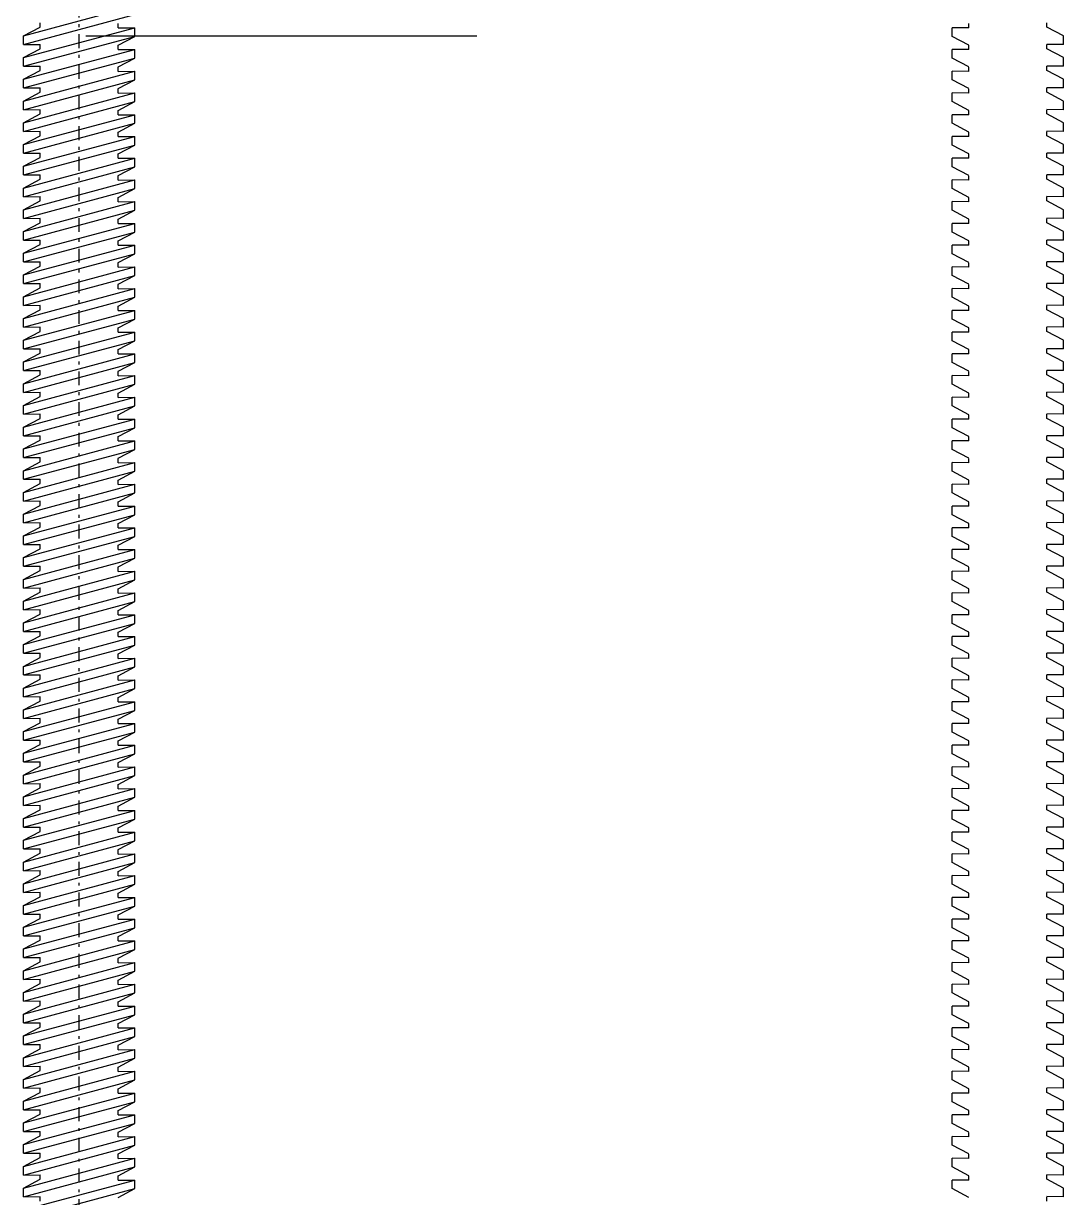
# Model space of a CAD drawing. Header units: metres. Extents: x -50 to 791, y -689 to 584.
# Drawn here: x 358.58 to 395.89, y 414.78 to 456.9 of the extents above; entities that cross this region are included whole.
import ezdxf

# ---------------------------------------------------------------- set-up
doc = ezdxf.new("R2010")
doc.units = ezdxf.units.M
doc.header["$MEASUREMENT"] = 0
doc.linetypes.add('DASHDOT', pattern=[1, 0.5, -0.25, 0, -0.25])

msp = doc.modelspace()

# ---------------------------------------------------------------- linework, layer by layer
at = {"color": 5, "linetype": 'DASHDOT'}
msp.add_line((360.580925, 226.120706), (360.580925, 574), dxfattribs=at)
at = {"color": 1}
for p, q in [((358.580925, 456.457882), (362.580925, 457.529679)), ((358.580925, 456.1473), (362.580925, 457.219096)), ((358.580925, 456.457882), (359.180925, 456.773943)), ((358.580925, 455.677882), (362.580925, 456.749679)), ((359.180925, 456.773943), (359.180925, 456.929235)), ((361.980925, 456.744201), (361.980925, 456.899493)), ((361.980925, 456.744201), (362.580925, 456.749679)), ((362.580925, 456.439096), (362.580925, 456.749679)), ((392.487838, 456.744201), (391.887838, 456.749679)), ((391.887838, 456.439096), (391.887838, 456.749679)), ((392.487838, 456.744201), (392.487838, 456.899493)), ((395.287838, 456.773943), (395.287838, 456.929235)), ((395.887838, 456.457882), (395.287838, 456.773943)), ((358.580925, 456.1473), (358.580925, 456.457882)), ((358.580925, 455.3673), (362.580925, 456.439096)), ((361.980925, 456.123035), (362.580925, 456.439096)), ((392.487838, 456.123035), (391.887838, 456.439096)), ((395.887838, 456.1473), (395.887838, 456.457882)), ((358.580925, 456.1473), (359.180925, 456.152778)), ((358.580925, 455.677882), (359.180925, 455.993943)), ((358.580925, 454.897882), (362.580925, 455.969679)), ((359.180925, 455.993943), (359.180925, 456.149235)), ((361.980925, 455.964201), (361.980925, 456.119493)), ((361.980925, 455.964201), (362.580925, 455.969679)), ((362.580925, 455.659096), (362.580925, 455.969679)), ((392.487838, 455.964201), (391.887838, 455.969679)), ((391.887838, 455.659096), (391.887838, 455.969679)), ((392.487838, 455.964201), (392.487838, 456.119493)), ((395.887838, 456.1473), (395.287838, 456.152778)), ((395.287838, 455.993943), (395.287838, 456.149235)), ((395.887838, 455.677882), (395.287838, 455.993943)), ((358.580925, 455.3673), (358.580925, 455.677882)), ((358.580925, 454.5873), (362.580925, 455.659096)), ((358.580925, 455.3673), (359.180925, 455.372778)), ((359.180925, 455.213943), (359.180925, 455.369235)), ((361.980925, 455.343035), (362.580925, 455.659096)), ((361.980925, 455.184201), (361.980925, 455.339493)), ((392.487838, 455.343035), (391.887838, 455.659096)), ((392.487838, 455.184201), (392.487838, 455.339493)), ((395.887838, 455.3673), (395.287838, 455.372778)), ((395.287838, 455.213943), (395.287838, 455.369235)), ((395.887838, 455.3673), (395.887838, 455.677882)), ((358.580925, 454.897882), (359.180925, 455.213943)), ((358.580925, 454.117882), (362.580925, 455.189679)), ((358.580925, 454.5873), (358.580925, 454.897882)), ((361.980925, 455.184201), (362.580925, 455.189679)), ((362.580925, 454.879096), (362.580925, 455.189679)), ((392.487838, 455.184201), (391.887838, 455.189679)), ((391.887838, 454.879096), (391.887838, 455.189679)), ((395.887838, 454.897882), (395.287838, 455.213943)), ((395.887838, 454.5873), (395.887838, 454.897882)), ((358.580925, 453.8073), (362.580925, 454.879096)), ((358.580925, 454.5873), (359.180925, 454.592778)), ((359.180925, 454.433943), (359.180925, 454.589235)), ((361.980925, 454.563035), (362.580925, 454.879096)), ((361.980925, 454.404201), (361.980925, 454.559493)), ((392.487838, 454.563035), (391.887838, 454.879096)), ((392.487838, 454.404201), (392.487838, 454.559493)), ((395.887838, 454.5873), (395.287838, 454.592778)), ((395.287838, 454.433943), (395.287838, 454.589235)), ((358.580925, 454.117882), (359.180925, 454.433943)), ((358.580925, 453.337882), (362.580925, 454.409679)), ((358.580925, 453.8073), (358.580925, 454.117882)), ((358.580925, 453.0273), (362.580925, 454.099096)), ((361.980925, 454.404201), (362.580925, 454.409679)), ((361.980925, 453.783035), (362.580925, 454.099096)), ((362.580925, 454.099096), (362.580925, 454.409679)), ((392.487838, 454.404201), (391.887838, 454.409679)), ((391.887838, 454.099096), (391.887838, 454.409679)), ((392.487838, 453.783035), (391.887838, 454.099096)), ((395.887838, 454.117882), (395.287838, 454.433943)), ((395.887838, 453.8073), (395.887838, 454.117882)), ((358.580925, 453.8073), (359.180925, 453.812778)), ((358.580925, 453.337882), (359.180925, 453.653943)), ((359.180925, 453.653943), (359.180925, 453.809235)), ((361.980925, 453.624201), (361.980925, 453.779493)), ((392.487838, 453.624201), (392.487838, 453.779493)), ((395.887838, 453.8073), (395.287838, 453.812778)), ((395.287838, 453.653943), (395.287838, 453.809235)), ((395.887838, 453.337882), (395.287838, 453.653943)), ((358.580925, 452.557882), (362.580925, 453.629679)), ((358.580925, 453.0273), (358.580925, 453.337882)), ((358.580925, 452.2473), (362.580925, 453.319096)), ((361.980925, 453.624201), (362.580925, 453.629679)), ((361.980925, 453.003035), (362.580925, 453.319096)), ((362.580925, 453.319096), (362.580925, 453.629679)), ((392.487838, 453.624201), (391.887838, 453.629679)), ((391.887838, 453.319096), (391.887838, 453.629679)), ((392.487838, 453.003035), (391.887838, 453.319096)), ((395.887838, 453.0273), (395.887838, 453.337882)), ((358.580925, 453.0273), (359.180925, 453.032778)), ((358.580925, 452.557882), (359.180925, 452.873943)), ((358.580925, 451.777882), (362.580925, 452.849679)), ((359.180925, 452.873943), (359.180925, 453.029235)), ((361.980925, 452.844201), (361.980925, 452.999493)), ((361.980925, 452.844201), (362.580925, 452.849679)), ((362.580925, 452.539096), (362.580925, 452.849679)), ((392.487838, 452.844201), (391.887838, 452.849679)), ((391.887838, 452.539096), (391.887838, 452.849679)), ((392.487838, 452.844201), (392.487838, 452.999493)), ((395.887838, 453.0273), (395.287838, 453.032778)), ((395.287838, 452.873943), (395.287838, 453.029235)), ((395.887838, 452.557882), (395.287838, 452.873943)), ((358.580925, 452.2473), (358.580925, 452.557882)), ((358.580925, 451.4673), (362.580925, 452.539096)), ((361.980925, 452.223035), (362.580925, 452.539096)), ((392.487838, 452.223035), (391.887838, 452.539096)), ((395.887838, 452.2473), (395.887838, 452.557882)), ((358.580925, 452.2473), (359.180925, 452.252778)), ((358.580925, 451.777882), (359.180925, 452.093943)), ((358.580925, 450.997882), (362.580925, 452.069679)), ((359.180925, 452.093943), (359.180925, 452.249235)), ((361.980925, 452.064201), (361.980925, 452.219493)), ((361.980925, 452.064201), (362.580925, 452.069679)), ((362.580925, 451.759096), (362.580925, 452.069679)), ((392.487838, 452.064201), (391.887838, 452.069679)), ((391.887838, 451.759096), (391.887838, 452.069679)), ((392.487838, 452.064201), (392.487838, 452.219493)), ((395.887838, 452.2473), (395.287838, 452.252778)), ((395.287838, 452.093943), (395.287838, 452.249235)), ((395.887838, 451.777882), (395.287838, 452.093943)), ((358.580925, 451.4673), (358.580925, 451.777882)), ((358.580925, 450.6873), (362.580925, 451.759096)), ((361.980925, 451.443035), (362.580925, 451.759096)), ((392.487838, 451.443035), (391.887838, 451.759096)), ((395.887838, 451.4673), (395.887838, 451.777882)), ((358.580925, 451.4673), (359.180925, 451.472778)), ((358.580925, 450.997882), (359.180925, 451.313943)), ((358.580925, 450.217882), (362.580925, 451.289679)), ((359.180925, 451.313943), (359.180925, 451.469235)), ((361.980925, 451.284201), (361.980925, 451.439493)), ((361.980925, 451.284201), (362.580925, 451.289679)), ((362.580925, 450.979096), (362.580925, 451.289679)), ((392.487838, 451.284201), (391.887838, 451.289679)), ((391.887838, 450.979096), (391.887838, 451.289679)), ((392.487838, 451.284201), (392.487838, 451.439493)), ((395.887838, 451.4673), (395.287838, 451.472778)), ((395.287838, 451.313943), (395.287838, 451.469235)), ((395.887838, 450.997882), (395.287838, 451.313943)), ((358.580925, 450.6873), (358.580925, 450.997882)), ((358.580925, 449.9073), (362.580925, 450.979096)), ((358.580925, 450.6873), (359.180925, 450.692778)), ((359.180925, 450.533943), (359.180925, 450.689235)), ((361.980925, 450.663035), (362.580925, 450.979096)), ((392.487838, 450.663035), (391.887838, 450.979096)), ((395.887838, 450.6873), (395.287838, 450.692778)), ((395.287838, 450.533943), (395.287838, 450.689235)), ((395.887838, 450.6873), (395.887838, 450.997882)), ((358.580925, 450.217882), (359.180925, 450.533943)), ((358.580925, 449.437882), (362.580925, 450.509679)), ((361.980925, 450.504201), (361.980925, 450.659493)), ((361.980925, 450.504201), (362.580925, 450.509679)), ((362.580925, 450.199096), (362.580925, 450.509679)), ((392.487838, 450.504201), (391.887838, 450.509679)), ((391.887838, 450.199096), (391.887838, 450.509679)), ((392.487838, 450.504201), (392.487838, 450.659493)), ((395.887838, 450.217882), (395.287838, 450.533943)), ((358.580925, 449.9073), (358.580925, 450.217882)), ((358.580925, 449.1273), (362.580925, 450.199096)), ((358.580925, 449.9073), (359.180925, 449.912778)), ((359.180925, 449.753943), (359.180925, 449.909235)), ((361.980925, 449.883035), (362.580925, 450.199096)), ((361.980925, 449.724201), (361.980925, 449.879493)), ((392.487838, 449.883035), (391.887838, 450.199096)), ((392.487838, 449.724201), (392.487838, 449.879493)), ((395.887838, 449.9073), (395.287838, 449.912778)), ((395.287838, 449.753943), (395.287838, 449.909235)), ((395.887838, 449.9073), (395.887838, 450.217882)), ((358.580925, 449.437882), (359.180925, 449.753943)), ((358.580925, 448.657882), (362.580925, 449.729679)), ((358.580925, 449.1273), (358.580925, 449.437882)), ((361.980925, 449.724201), (362.580925, 449.729679)), ((362.580925, 449.419096), (362.580925, 449.729679)), ((392.487838, 449.724201), (391.887838, 449.729679)), ((391.887838, 449.419096), (391.887838, 449.729679)), ((395.887838, 449.437882), (395.287838, 449.753943)), ((395.887838, 449.1273), (395.887838, 449.437882)), ((358.580925, 448.3473), (362.580925, 449.419096)), ((358.580925, 449.1273), (359.180925, 449.132778)), ((359.180925, 448.973943), (359.180925, 449.129235)), ((361.980925, 449.103035), (362.580925, 449.419096)), ((361.980925, 448.944201), (361.980925, 449.099493)), ((392.487838, 449.103035), (391.887838, 449.419096)), ((392.487838, 448.944201), (392.487838, 449.099493)), ((395.887838, 449.1273), (395.287838, 449.132778)), ((395.287838, 448.973943), (395.287838, 449.129235)), ((358.580925, 448.657882), (359.180925, 448.973943)), ((358.580925, 447.877882), (362.580925, 448.949679)), ((358.580925, 448.3473), (358.580925, 448.657882)), ((358.580925, 447.5673), (362.580925, 448.639096)), ((361.980925, 448.944201), (362.580925, 448.949679)), ((361.980925, 448.323035), (362.580925, 448.639096)), ((362.580925, 448.639096), (362.580925, 448.949679)), ((392.487838, 448.944201), (391.887838, 448.949679)), ((391.887838, 448.639096), (391.887838, 448.949679)), ((392.487838, 448.323035), (391.887838, 448.639096)), ((395.887838, 448.657882), (395.287838, 448.973943)), ((395.887838, 448.3473), (395.887838, 448.657882)), ((358.580925, 448.3473), (359.180925, 448.352778)), ((358.580925, 447.877882), (359.180925, 448.193943)), ((358.580925, 447.097882), (362.580925, 448.169679)), ((359.180925, 448.193943), (359.180925, 448.349235)), ((361.980925, 448.164201), (361.980925, 448.319493)), ((361.980925, 448.164201), (362.580925, 448.169679)), ((362.580925, 447.859096), (362.580925, 448.169679)), ((392.487838, 448.164201), (391.887838, 448.169679)), ((391.887838, 447.859096), (391.887838, 448.169679)), ((392.487838, 448.164201), (392.487838, 448.319493)), ((395.887838, 448.3473), (395.287838, 448.352778)), ((395.287838, 448.193943), (395.287838, 448.349235)), ((395.887838, 447.877882), (395.287838, 448.193943)), ((358.580925, 447.5673), (358.580925, 447.877882)), ((358.580925, 446.7873), (362.580925, 447.859096)), ((361.980925, 447.543035), (362.580925, 447.859096)), ((392.487838, 447.543035), (391.887838, 447.859096)), ((395.887838, 447.5673), (395.887838, 447.877882)), ((358.580925, 447.5673), (359.180925, 447.572778)), ((358.580925, 447.097882), (359.180925, 447.413943)), ((358.580925, 446.317882), (362.580925, 447.389679)), ((359.180925, 447.413943), (359.180925, 447.569235)), ((361.980925, 447.384201), (361.980925, 447.539493)), ((361.980925, 447.384201), (362.580925, 447.389679)), ((362.580925, 447.079096), (362.580925, 447.389679)), ((392.487838, 447.384201), (391.887838, 447.389679)), ((391.887838, 447.079096), (391.887838, 447.389679)), ((392.487838, 447.384201), (392.487838, 447.539493)), ((395.887838, 447.5673), (395.287838, 447.572778)), ((395.287838, 447.413943), (395.287838, 447.569235)), ((395.887838, 447.097882), (395.287838, 447.413943)), ((358.580925, 446.7873), (358.580925, 447.097882)), ((358.580925, 446.0073), (362.580925, 447.079096)), ((361.980925, 446.763035), (362.580925, 447.079096)), ((392.487838, 446.763035), (391.887838, 447.079096)), ((395.887838, 446.7873), (395.887838, 447.097882)), ((358.580925, 446.7873), (359.180925, 446.792778)), ((358.580925, 446.317882), (359.180925, 446.633943)), ((358.580925, 445.537882), (362.580925, 446.609679)), ((359.180925, 446.633943), (359.180925, 446.789235)), ((361.980925, 446.604201), (361.980925, 446.759493)), ((361.980925, 446.604201), (362.580925, 446.609679)), ((362.580925, 446.299096), (362.580925, 446.609679)), ((392.487838, 446.604201), (391.887838, 446.609679)), ((391.887838, 446.299096), (391.887838, 446.609679)), ((392.487838, 446.604201), (392.487838, 446.759493)), ((395.887838, 446.7873), (395.287838, 446.792778)), ((395.287838, 446.633943), (395.287838, 446.789235)), ((395.887838, 446.317882), (395.287838, 446.633943)), ((358.580925, 446.0073), (358.580925, 446.317882)), ((358.580925, 445.2273), (362.580925, 446.299096)), ((361.980925, 445.983035), (362.580925, 446.299096)), ((392.487838, 445.983035), (391.887838, 446.299096)), ((395.887838, 446.0073), (395.887838, 446.317882)), ((358.580925, 446.0073), (359.180925, 446.012778)), ((358.580925, 445.537882), (359.180925, 445.853943)), ((358.580925, 444.757882), (362.580925, 445.829679)), ((359.180925, 445.853943), (359.180925, 446.009235)), ((361.980925, 445.824201), (361.980925, 445.979493)), ((361.980925, 445.824201), (362.580925, 445.829679)), ((362.580925, 445.519096), (362.580925, 445.829679)), ((392.487838, 445.824201), (391.887838, 445.829679)), ((391.887838, 445.519096), (391.887838, 445.829679)), ((392.487838, 445.824201), (392.487838, 445.979493)), ((395.887838, 446.0073), (395.287838, 446.012778)), ((395.287838, 445.853943), (395.287838, 446.009235)), ((395.887838, 445.537882), (395.287838, 445.853943)), ((358.580925, 445.2273), (358.580925, 445.537882)), ((358.580925, 444.4473), (362.580925, 445.519096)), ((358.580925, 445.2273), (359.180925, 445.232778)), ((359.180925, 445.073943), (359.180925, 445.229235)), ((361.980925, 445.203035), (362.580925, 445.519096)), ((392.487838, 445.203035), (391.887838, 445.519096)), ((395.887838, 445.2273), (395.287838, 445.232778)), ((395.287838, 445.073943), (395.287838, 445.229235)), ((395.887838, 445.2273), (395.887838, 445.537882)), ((358.580925, 444.757882), (359.180925, 445.073943)), ((358.580925, 443.977882), (362.580925, 445.049679)), ((361.980925, 445.044201), (361.980925, 445.199493)), ((361.980925, 445.044201), (362.580925, 445.049679)), ((362.580925, 444.739096), (362.580925, 445.049679)), ((392.487838, 445.044201), (391.887838, 445.049679)), ((391.887838, 444.739096), (391.887838, 445.049679)), ((392.487838, 445.044201), (392.487838, 445.199493)), ((395.887838, 444.757882), (395.287838, 445.073943)), ((358.580925, 444.4473), (358.580925, 444.757882)), ((358.580925, 443.6673), (362.580925, 444.739096)), ((358.580925, 444.4473), (359.180925, 444.452778)), ((359.180925, 444.293943), (359.180925, 444.449235)), ((361.980925, 444.423035), (362.580925, 444.739096)), ((361.980925, 444.264201), (361.980925, 444.419493)), ((392.487838, 444.423035), (391.887838, 444.739096)), ((392.487838, 444.264201), (392.487838, 444.419493)), ((395.887838, 444.4473), (395.287838, 444.452778)), ((395.287838, 444.293943), (395.287838, 444.449235)), ((395.887838, 444.4473), (395.887838, 444.757882)), ((358.580925, 443.977882), (359.180925, 444.293943)), ((358.580925, 443.197882), (362.580925, 444.269679)), ((358.580925, 443.6673), (358.580925, 443.977882)), ((358.580925, 442.8873), (362.580925, 443.959096)), ((361.980925, 444.264201), (362.580925, 444.269679)), ((361.980925, 443.643035), (362.580925, 443.959096)), ((362.580925, 443.959096), (362.580925, 444.269679)), ((392.487838, 444.264201), (391.887838, 444.269679)), ((391.887838, 443.959096), (391.887838, 444.269679)), ((392.487838, 443.643035), (391.887838, 443.959096)), ((395.887838, 443.977882), (395.287838, 444.293943)), ((395.887838, 443.6673), (395.887838, 443.977882)), ((358.580925, 443.6673), (359.180925, 443.672778)), ((359.180925, 443.513943), (359.180925, 443.669235)), ((361.980925, 443.484201), (361.980925, 443.639493)), ((392.487838, 443.484201), (392.487838, 443.639493)), ((395.887838, 443.6673), (395.287838, 443.672778)), ((395.287838, 443.513943), (395.287838, 443.669235)), ((358.580925, 443.197882), (359.180925, 443.513943)), ((358.580925, 442.417882), (362.580925, 443.489679)), ((358.580925, 442.8873), (358.580925, 443.197882)), ((358.580925, 442.1073), (362.580925, 443.179096)), ((361.980925, 443.484201), (362.580925, 443.489679)), ((361.980925, 442.863035), (362.580925, 443.179096)), ((362.580925, 443.179096), (362.580925, 443.489679)), ((392.487838, 443.484201), (391.887838, 443.489679)), ((391.887838, 443.179096), (391.887838, 443.489679)), ((392.487838, 442.863035), (391.887838, 443.179096)), ((395.887838, 443.197882), (395.287838, 443.513943)), ((395.887838, 442.8873), (395.887838, 443.197882)), ((358.580925, 442.8873), (359.180925, 442.892778)), ((358.580925, 442.417882), (359.180925, 442.733943)), ((358.580925, 441.637882), (362.580925, 442.709679)), ((359.180925, 442.733943), (359.180925, 442.889235)), ((361.980925, 442.704201), (361.980925, 442.859493)), ((361.980925, 442.704201), (362.580925, 442.709679)), ((362.580925, 442.399096), (362.580925, 442.709679)), ((392.487838, 442.704201), (391.887838, 442.709679)), ((391.887838, 442.399096), (391.887838, 442.709679)), ((392.487838, 442.704201), (392.487838, 442.859493)), ((395.887838, 442.8873), (395.287838, 442.892778)), ((395.287838, 442.733943), (395.287838, 442.889235)), ((395.887838, 442.417882), (395.287838, 442.733943)), ((358.580925, 442.1073), (358.580925, 442.417882)), ((358.580925, 441.3273), (362.580925, 442.399096)), ((361.980925, 442.083035), (362.580925, 442.399096)), ((392.487838, 442.083035), (391.887838, 442.399096)), ((395.887838, 442.1073), (395.887838, 442.417882)), ((358.580925, 442.1073), (359.180925, 442.112778)), ((358.580925, 441.637882), (359.180925, 441.953943)), ((358.580925, 440.857882), (362.580925, 441.929679)), ((359.180925, 441.953943), (359.180925, 442.109235)), ((361.980925, 441.924201), (361.980925, 442.079493)), ((361.980925, 441.924201), (362.580925, 441.929679)), ((362.580925, 441.619096), (362.580925, 441.929679)), ((392.487838, 441.924201), (391.887838, 441.929679)), ((391.887838, 441.619096), (391.887838, 441.929679)), ((392.487838, 441.924201), (392.487838, 442.079493)), ((395.887838, 442.1073), (395.287838, 442.112778)), ((395.287838, 441.953943), (395.287838, 442.109235)), ((395.887838, 441.637882), (395.287838, 441.953943)), ((358.580925, 441.3273), (358.580925, 441.637882)), ((358.580925, 440.5473), (362.580925, 441.619096)), ((361.980925, 441.303035), (362.580925, 441.619096)), ((392.487838, 441.303035), (391.887838, 441.619096)), ((395.887838, 441.3273), (395.887838, 441.637882)), ((358.580925, 441.3273), (359.180925, 441.332778)), ((358.580925, 440.857882), (359.180925, 441.173943)), ((358.580925, 440.077882), (362.580925, 441.149679)), ((359.180925, 441.173943), (359.180925, 441.329235)), ((361.980925, 441.144201), (361.980925, 441.299493)), ((361.980925, 441.144201), (362.580925, 441.149679)), ((362.580925, 440.839096), (362.580925, 441.149679)), ((392.487838, 441.144201), (391.887838, 441.149679)), ((391.887838, 440.839096), (391.887838, 441.149679)), ((392.487838, 441.144201), (392.487838, 441.299493)), ((395.887838, 441.3273), (395.287838, 441.332778)), ((395.287838, 441.173943), (395.287838, 441.329235)), ((395.887838, 440.857882), (395.287838, 441.173943)), ((358.580925, 440.5473), (358.580925, 440.857882)), ((358.580925, 439.7673), (362.580925, 440.839096)), ((361.980925, 440.523035), (362.580925, 440.839096)), ((392.487838, 440.523035), (391.887838, 440.839096)), ((395.887838, 440.5473), (395.887838, 440.857882)), ((358.580925, 440.5473), (359.180925, 440.552778)), ((358.580925, 440.077882), (359.180925, 440.393943)), ((358.580925, 439.297882), (362.580925, 440.369679)), ((359.180925, 440.393943), (359.180925, 440.549235)), ((361.980925, 440.364201), (361.980925, 440.519493)), ((361.980925, 440.364201), (362.580925, 440.369679)), ((362.580925, 440.059096), (362.580925, 440.369679)), ((392.487838, 440.364201), (391.887838, 440.369679)), ((391.887838, 440.059096), (391.887838, 440.369679)), ((392.487838, 440.364201), (392.487838, 440.519493)), ((395.887838, 440.5473), (395.287838, 440.552778)), ((395.287838, 440.393943), (395.287838, 440.549235)), ((395.887838, 440.077882), (395.287838, 440.393943)), ((358.580925, 439.7673), (358.580925, 440.077882)), ((358.580925, 438.9873), (362.580925, 440.059096)), ((358.580925, 439.7673), (359.180925, 439.772778)), ((359.180925, 439.613943), (359.180925, 439.769235)), ((361.980925, 439.743035), (362.580925, 440.059096)), ((361.980925, 439.584201), (361.980925, 439.739493)), ((392.487838, 439.743035), (391.887838, 440.059096)), ((392.487838, 439.584201), (392.487838, 439.739493)), ((395.887838, 439.7673), (395.287838, 439.772778)), ((395.287838, 439.613943), (395.287838, 439.769235)), ((395.887838, 439.7673), (395.887838, 440.077882)), ((358.580925, 439.297882), (359.180925, 439.613943)), ((358.580925, 438.517882), (362.580925, 439.589679)), ((361.980925, 439.584201), (362.580925, 439.589679)), ((362.580925, 439.279096), (362.580925, 439.589679)), ((392.487838, 439.584201), (391.887838, 439.589679)), ((391.887838, 439.279096), (391.887838, 439.589679)), ((395.887838, 439.297882), (395.287838, 439.613943)), ((358.580925, 438.9873), (358.580925, 439.297882)), ((358.580925, 438.2073), (362.580925, 439.279096)), ((358.580925, 438.9873), (359.180925, 438.992778)), ((359.180925, 438.833943), (359.180925, 438.989235)), ((361.980925, 438.963035), (362.580925, 439.279096)), ((361.980925, 438.804201), (361.980925, 438.959493)), ((392.487838, 438.963035), (391.887838, 439.279096)), ((392.487838, 438.804201), (392.487838, 438.959493)), ((395.887838, 438.9873), (395.287838, 438.992778)), ((395.287838, 438.833943), (395.287838, 438.989235)), ((395.887838, 438.9873), (395.887838, 439.297882)), ((358.580925, 438.517882), (359.180925, 438.833943)), ((358.580925, 437.737882), (362.580925, 438.809679)), ((358.580925, 438.2073), (358.580925, 438.517882)), ((358.580925, 437.4273), (362.580925, 438.499096)), ((361.980925, 438.804201), (362.580925, 438.809679)), ((361.980925, 438.183035), (362.580925, 438.499096)), ((362.580925, 438.499096), (362.580925, 438.809679)), ((392.487838, 438.804201), (391.887838, 438.809679)), ((391.887838, 438.499096), (391.887838, 438.809679)), ((392.487838, 438.183035), (391.887838, 438.499096)), ((395.887838, 438.517882), (395.287838, 438.833943)), ((395.887838, 438.2073), (395.887838, 438.517882)), ((358.580925, 438.2073), (359.180925, 438.212778)), ((358.580925, 437.737882), (359.180925, 438.053943)), ((359.180925, 438.053943), (359.180925, 438.209235)), ((361.980925, 438.024201), (361.980925, 438.179493)), ((392.487838, 438.024201), (392.487838, 438.179493)), ((395.887838, 438.2073), (395.287838, 438.212778)), ((395.287838, 438.053943), (395.287838, 438.209235)), ((395.887838, 437.737882), (395.287838, 438.053943)), ((358.580925, 436.957882), (362.580925, 438.029679)), ((358.580925, 437.4273), (358.580925, 437.737882)), ((358.580925, 436.6473), (362.580925, 437.719096)), ((361.980925, 438.024201), (362.580925, 438.029679)), ((361.980925, 437.403035), (362.580925, 437.719096)), ((362.580925, 437.719096), (362.580925, 438.029679)), ((392.487838, 438.024201), (391.887838, 438.029679)), ((391.887838, 437.719096), (391.887838, 438.029679)), ((392.487838, 437.403035), (391.887838, 437.719096)), ((395.887838, 437.4273), (395.887838, 437.737882)), ((358.580925, 437.4273), (359.180925, 437.432778)), ((358.580925, 436.957882), (359.180925, 437.273943)), ((358.580925, 436.177882), (362.580925, 437.249679)), ((359.180925, 437.273943), (359.180925, 437.429235)), ((361.980925, 437.244201), (361.980925, 437.399493)), ((361.980925, 437.244201), (362.580925, 437.249679)), ((362.580925, 436.939096), (362.580925, 437.249679)), ((392.487838, 437.244201), (391.887838, 437.249679)), ((391.887838, 436.939096), (391.887838, 437.249679)), ((392.487838, 437.244201), (392.487838, 437.399493)), ((395.887838, 437.4273), (395.287838, 437.432778)), ((395.287838, 437.273943), (395.287838, 437.429235)), ((395.887838, 436.957882), (395.287838, 437.273943)), ((358.580925, 436.6473), (358.580925, 436.957882)), ((358.580925, 435.8673), (362.580925, 436.939096)), ((361.980925, 436.623035), (362.580925, 436.939096)), ((392.487838, 436.623035), (391.887838, 436.939096)), ((395.887838, 436.6473), (395.887838, 436.957882)), ((358.580925, 436.6473), (359.180925, 436.652778)), ((358.580925, 436.177882), (359.180925, 436.493943)), ((358.580925, 435.397882), (362.580925, 436.469679)), ((359.180925, 436.493943), (359.180925, 436.649235)), ((361.980925, 436.464201), (361.980925, 436.619493)), ((361.980925, 436.464201), (362.580925, 436.469679)), ((362.580925, 436.159096), (362.580925, 436.469679)), ((392.487838, 436.464201), (391.887838, 436.469679)), ((391.887838, 436.159096), (391.887838, 436.469679)), ((392.487838, 436.464201), (392.487838, 436.619493)), ((395.887838, 436.6473), (395.287838, 436.652778)), ((395.287838, 436.493943), (395.287838, 436.649235)), ((395.887838, 436.177882), (395.287838, 436.493943)), ((358.580925, 435.8673), (358.580925, 436.177882)), ((358.580925, 435.0873), (362.580925, 436.159096)), ((361.980925, 435.843035), (362.580925, 436.159096)), ((392.487838, 435.843035), (391.887838, 436.159096)), ((395.887838, 435.8673), (395.887838, 436.177882)), ((358.580925, 435.8673), (359.180925, 435.872778)), ((358.580925, 435.397882), (359.180925, 435.713943)), ((358.580925, 434.617882), (362.580925, 435.689679)), ((359.180925, 435.713943), (359.180925, 435.869235)), ((361.980925, 435.684201), (361.980925, 435.839493)), ((361.980925, 435.684201), (362.580925, 435.689679)), ((362.580925, 435.379096), (362.580925, 435.689679)), ((392.487838, 435.684201), (391.887838, 435.689679)), ((391.887838, 435.379096), (391.887838, 435.689679)), ((392.487838, 435.684201), (392.487838, 435.839493)), ((395.887838, 435.8673), (395.287838, 435.872778)), ((395.287838, 435.713943), (395.287838, 435.869235)), ((395.887838, 435.397882), (395.287838, 435.713943)), ((358.580925, 435.0873), (358.580925, 435.397882)), ((358.580925, 434.3073), (362.580925, 435.379096)), ((361.980925, 435.063035), (362.580925, 435.379096)), ((392.487838, 435.063035), (391.887838, 435.379096)), ((395.887838, 435.0873), (395.887838, 435.397882)), ((358.580925, 435.0873), (359.180925, 435.092778)), ((358.580925, 434.617882), (359.180925, 434.933943)), ((358.580925, 433.837882), (362.580925, 434.909679)), ((359.180925, 434.933943), (359.180925, 435.089235)), ((361.980925, 434.904201), (361.980925, 435.059493)), ((361.980925, 434.904201), (362.580925, 434.909679)), ((362.580925, 434.599096), (362.580925, 434.909679)), ((392.487838, 434.904201), (391.887838, 434.909679)), ((391.887838, 434.599096), (391.887838, 434.909679)), ((392.487838, 434.904201), (392.487838, 435.059493)), ((395.887838, 435.0873), (395.287838, 435.092778)), ((395.287838, 434.933943), (395.287838, 435.089235)), ((395.887838, 434.617882), (395.287838, 434.933943)), ((358.580925, 434.3073), (358.580925, 434.617882)), ((358.580925, 433.5273), (362.580925, 434.599096)), ((358.580925, 434.3073), (359.180925, 434.312778)), ((359.180925, 434.153943), (359.180925, 434.309235)), ((361.980925, 434.283035), (362.580925, 434.599096)), ((361.980925, 434.124201), (361.980925, 434.279493)), ((392.487838, 434.283035), (391.887838, 434.599096)), ((392.487838, 434.124201), (392.487838, 434.279493)), ((395.887838, 434.3073), (395.287838, 434.312778)), ((395.287838, 434.153943), (395.287838, 434.309235)), ((395.887838, 434.3073), (395.887838, 434.617882)), ((358.580925, 433.837882), (359.180925, 434.153943)), ((358.580925, 433.057882), (362.580925, 434.129679)), ((358.580925, 433.5273), (358.580925, 433.837882)), ((361.980925, 434.124201), (362.580925, 434.129679)), ((362.580925, 433.819096), (362.580925, 434.129679)), ((392.487838, 434.124201), (391.887838, 434.129679)), ((391.887838, 433.819096), (391.887838, 434.129679)), ((395.887838, 433.837882), (395.287838, 434.153943)), ((395.887838, 433.5273), (395.887838, 433.837882)), ((358.580925, 432.7473), (362.580925, 433.819096)), ((358.580925, 433.5273), (359.180925, 433.532778)), ((359.180925, 433.373943), (359.180925, 433.529235)), ((361.980925, 433.503035), (362.580925, 433.819096)), ((361.980925, 433.344201), (361.980925, 433.499493)), ((392.487838, 433.503035), (391.887838, 433.819096)), ((392.487838, 433.344201), (392.487838, 433.499493)), ((395.887838, 433.5273), (395.287838, 433.532778)), ((395.287838, 433.373943), (395.287838, 433.529235)), ((358.580925, 433.057882), (359.180925, 433.373943)), ((358.580925, 432.277882), (362.580925, 433.349679)), ((358.580925, 432.7473), (358.580925, 433.057882)), ((358.580925, 431.9673), (362.580925, 433.039096)), ((361.980925, 433.344201), (362.580925, 433.349679)), ((361.980925, 432.723035), (362.580925, 433.039096)), ((362.580925, 433.039096), (362.580925, 433.349679)), ((392.487838, 433.344201), (391.887838, 433.349679)), ((391.887838, 433.039096), (391.887838, 433.349679)), ((392.487838, 432.723035), (391.887838, 433.039096)), ((395.887838, 433.057882), (395.287838, 433.373943)), ((395.887838, 432.7473), (395.887838, 433.057882)), ((358.580925, 432.7473), (359.180925, 432.752778)), ((358.580925, 432.277882), (359.180925, 432.593943)), ((359.180925, 432.593943), (359.180925, 432.749235)), ((361.980925, 432.564201), (361.980925, 432.719493)), ((392.487838, 432.564201), (392.487838, 432.719493)), ((395.887838, 432.7473), (395.287838, 432.752778)), ((395.287838, 432.593943), (395.287838, 432.749235)), ((395.887838, 432.277882), (395.287838, 432.593943)), ((358.580925, 431.497882), (362.580925, 432.569679)), ((358.580925, 431.9673), (358.580925, 432.277882)), ((358.580925, 431.1873), (362.580925, 432.259096)), ((361.980925, 432.564201), (362.580925, 432.569679)), ((361.980925, 431.943035), (362.580925, 432.259096)), ((362.580925, 432.259096), (362.580925, 432.569679)), ((392.487838, 432.564201), (391.887838, 432.569679)), ((391.887838, 432.259096), (391.887838, 432.569679)), ((392.487838, 431.943035), (391.887838, 432.259096)), ((395.887838, 431.9673), (395.887838, 432.277882)), ((358.580925, 431.9673), (359.180925, 431.972778)), ((358.580925, 431.497882), (359.180925, 431.813943)), ((358.580925, 430.717882), (362.580925, 431.789679)), ((359.180925, 431.813943), (359.180925, 431.969235)), ((361.980925, 431.784201), (361.980925, 431.939493)), ((361.980925, 431.784201), (362.580925, 431.789679)), ((362.580925, 431.479096), (362.580925, 431.789679)), ((392.487838, 431.784201), (391.887838, 431.789679)), ((391.887838, 431.479096), (391.887838, 431.789679)), ((392.487838, 431.784201), (392.487838, 431.939493)), ((395.887838, 431.9673), (395.287838, 431.972778)), ((395.287838, 431.813943), (395.287838, 431.969235)), ((395.887838, 431.497882), (395.287838, 431.813943)), ((358.580925, 431.1873), (358.580925, 431.497882)), ((358.580925, 430.4073), (362.580925, 431.479096)), ((361.980925, 431.163035), (362.580925, 431.479096)), ((392.487838, 431.163035), (391.887838, 431.479096)), ((395.887838, 431.1873), (395.887838, 431.497882)), ((358.580925, 431.1873), (359.180925, 431.192778)), ((358.580925, 430.717882), (359.180925, 431.033943)), ((358.580925, 429.937882), (362.580925, 431.009679)), ((359.180925, 431.033943), (359.180925, 431.189235)), ((361.980925, 431.004201), (361.980925, 431.159493)), ((361.980925, 431.004201), (362.580925, 431.009679)), ((362.580925, 430.699096), (362.580925, 431.009679)), ((392.487838, 431.004201), (391.887838, 431.009679)), ((391.887838, 430.699096), (391.887838, 431.009679)), ((392.487838, 431.004201), (392.487838, 431.159493)), ((395.887838, 431.1873), (395.287838, 431.192778)), ((395.287838, 431.033943), (395.287838, 431.189235)), ((395.887838, 430.717882), (395.287838, 431.033943)), ((358.580925, 430.4073), (358.580925, 430.717882)), ((358.580925, 429.6273), (362.580925, 430.699096)), ((361.980925, 430.383035), (362.580925, 430.699096)), ((392.487838, 430.383035), (391.887838, 430.699096)), ((395.887838, 430.4073), (395.887838, 430.717882)), ((358.580925, 430.4073), (359.180925, 430.412778)), ((358.580925, 429.937882), (359.180925, 430.253943)), ((358.580925, 429.157882), (362.580925, 430.229679)), ((359.180925, 430.253943), (359.180925, 430.409235)), ((361.980925, 430.224201), (361.980925, 430.379493)), ((361.980925, 430.224201), (362.580925, 430.229679)), ((362.580925, 429.919096), (362.580925, 430.229679)), ((392.487838, 430.224201), (391.887838, 430.229679)), ((391.887838, 429.919096), (391.887838, 430.229679)), ((392.487838, 430.224201), (392.487838, 430.379493)), ((395.887838, 430.4073), (395.287838, 430.412778)), ((395.287838, 430.253943), (395.287838, 430.409235)), ((395.887838, 429.937882), (395.287838, 430.253943)), ((358.580925, 429.6273), (358.580925, 429.937882)), ((358.580925, 428.8473), (362.580925, 429.919096)), ((358.580925, 429.6273), (359.180925, 429.632778)), ((359.180925, 429.473943), (359.180925, 429.629235)), ((361.980925, 429.603035), (362.580925, 429.919096)), ((392.487838, 429.603035), (391.887838, 429.919096)), ((395.887838, 429.6273), (395.287838, 429.632778)), ((395.287838, 429.473943), (395.287838, 429.629235)), ((395.887838, 429.6273), (395.887838, 429.937882)), ((358.580925, 429.157882), (359.180925, 429.473943)), ((358.580925, 428.377882), (362.580925, 429.449679)), ((361.980925, 429.444201), (361.980925, 429.599493)), ((361.980925, 429.444201), (362.580925, 429.449679)), ((362.580925, 429.139096), (362.580925, 429.449679)), ((392.487838, 429.444201), (391.887838, 429.449679)), ((391.887838, 429.139096), (391.887838, 429.449679)), ((392.487838, 429.444201), (392.487838, 429.599493)), ((395.887838, 429.157882), (395.287838, 429.473943)), ((358.580925, 428.8473), (358.580925, 429.157882)), ((358.580925, 428.0673), (362.580925, 429.139096)), ((358.580925, 428.8473), (359.180925, 428.852778)), ((359.180925, 428.693943), (359.180925, 428.849235)), ((361.980925, 428.823035), (362.580925, 429.139096)), ((361.980925, 428.664201), (361.980925, 428.819493)), ((392.487838, 428.823035), (391.887838, 429.139096)), ((392.487838, 428.664201), (392.487838, 428.819493)), ((395.887838, 428.8473), (395.287838, 428.852778)), ((395.287838, 428.693943), (395.287838, 428.849235)), ((395.887838, 428.8473), (395.887838, 429.157882)), ((358.580925, 428.377882), (359.180925, 428.693943)), ((358.580925, 427.597882), (362.580925, 428.669679)), ((358.580925, 428.0673), (358.580925, 428.377882)), ((361.980925, 428.664201), (362.580925, 428.669679)), ((362.580925, 428.359096), (362.580925, 428.669679)), ((392.487838, 428.664201), (391.887838, 428.669679)), ((391.887838, 428.359096), (391.887838, 428.669679)), ((395.887838, 428.377882), (395.287838, 428.693943)), ((395.887838, 428.0673), (395.887838, 428.377882)), ((358.580925, 427.2873), (362.580925, 428.359096)), ((358.580925, 428.0673), (359.180925, 428.072778)), ((359.180925, 427.913943), (359.180925, 428.069235)), ((361.980925, 428.043035), (362.580925, 428.359096)), ((361.980925, 427.884201), (361.980925, 428.039493)), ((392.487838, 428.043035), (391.887838, 428.359096)), ((392.487838, 427.884201), (392.487838, 428.039493)), ((395.887838, 428.0673), (395.287838, 428.072778)), ((395.287838, 427.913943), (395.287838, 428.069235)), ((358.580925, 427.597882), (359.180925, 427.913943)), ((358.580925, 426.817882), (362.580925, 427.889679)), ((358.580925, 427.2873), (358.580925, 427.597882)), ((358.580925, 426.5073), (362.580925, 427.579096)), ((361.980925, 427.884201), (362.580925, 427.889679)), ((361.980925, 427.263035), (362.580925, 427.579096)), ((362.580925, 427.579096), (362.580925, 427.889679)), ((391.887838, 427.579096), (391.887838, 427.889679)), ((392.487838, 427.884201), (391.887838, 427.889679)), ((392.487838, 427.263035), (391.887838, 427.579096)), ((395.887838, 427.597882), (395.287838, 427.913943)), ((395.887838, 427.2873), (395.887838, 427.597882)), ((358.580925, 427.2873), (359.180925, 427.292778)), ((358.580925, 426.817882), (359.180925, 427.133943)), ((358.580925, 426.037882), (362.580925, 427.109679)), ((359.180925, 427.133943), (359.180925, 427.289235)), ((361.980925, 427.104201), (361.980925, 427.259493)), ((361.980925, 427.104201), (362.580925, 427.109679)), ((362.580925, 426.799096), (362.580925, 427.109679)), ((392.487838, 427.104201), (391.887838, 427.109679)), ((391.887838, 426.799096), (391.887838, 427.109679)), ((392.487838, 427.104201), (392.487838, 427.259493)), ((395.887838, 427.2873), (395.287838, 427.292778)), ((395.287838, 427.133943), (395.287838, 427.289235)), ((395.887838, 426.817882), (395.287838, 427.133943)), ((358.580925, 426.5073), (358.580925, 426.817882)), ((358.580925, 425.7273), (362.580925, 426.799096)), ((361.980925, 426.483035), (362.580925, 426.799096)), ((392.487838, 426.483035), (391.887838, 426.799096)), ((395.887838, 426.5073), (395.887838, 426.817882)), ((358.580925, 426.5073), (359.180925, 426.512778)), ((358.580925, 426.037882), (359.180925, 426.353943)), ((358.580925, 425.257882), (362.580925, 426.329679)), ((359.180925, 426.353943), (359.180925, 426.509235)), ((361.980925, 426.324201), (361.980925, 426.479493)), ((361.980925, 426.324201), (362.580925, 426.329679)), ((362.580925, 426.019096), (362.580925, 426.329679)), ((392.487838, 426.324201), (391.887838, 426.329679)), ((391.887838, 426.019096), (391.887838, 426.329679)), ((392.487838, 426.324201), (392.487838, 426.479493)), ((395.887838, 426.5073), (395.287838, 426.512778)), ((395.287838, 426.353943), (395.287838, 426.509235)), ((395.887838, 426.037882), (395.287838, 426.353943)), ((358.580925, 425.7273), (358.580925, 426.037882)), ((358.580925, 424.9473), (362.580925, 426.019096)), ((361.980925, 425.703035), (362.580925, 426.019096)), ((392.487838, 425.703035), (391.887838, 426.019096)), ((395.887838, 425.7273), (395.887838, 426.037882)), ((358.580925, 425.7273), (359.180925, 425.732778)), ((358.580925, 425.257882), (359.180925, 425.573943)), ((358.580925, 424.477882), (362.580925, 425.549679)), ((359.180925, 425.573943), (359.180925, 425.729235)), ((361.980925, 425.544201), (361.980925, 425.699493)), ((361.980925, 425.544201), (362.580925, 425.549679)), ((362.580925, 425.239096), (362.580925, 425.549679)), ((392.487838, 425.544201), (391.887838, 425.549679)), ((391.887838, 425.239096), (391.887838, 425.549679)), ((392.487838, 425.544201), (392.487838, 425.699493)), ((395.887838, 425.7273), (395.287838, 425.732778)), ((395.287838, 425.573943), (395.287838, 425.729235)), ((395.887838, 425.257882), (395.287838, 425.573943)), ((358.580925, 424.9473), (358.580925, 425.257882)), ((358.580925, 424.1673), (362.580925, 425.239096)), ((361.980925, 424.923035), (362.580925, 425.239096)), ((392.487838, 424.923035), (391.887838, 425.239096)), ((395.887838, 424.9473), (395.887838, 425.257882)), ((358.580925, 424.9473), (359.180925, 424.952778)), ((358.580925, 424.477882), (359.180925, 424.793943)), ((358.580925, 423.697882), (362.580925, 424.769679)), ((359.180925, 424.793943), (359.180925, 424.949235)), ((361.980925, 424.764201), (361.980925, 424.919493)), ((361.980925, 424.764201), (362.580925, 424.769679)), ((362.580925, 424.459096), (362.580925, 424.769679)), ((392.487838, 424.764201), (391.887838, 424.769679)), ((391.887838, 424.459096), (391.887838, 424.769679)), ((392.487838, 424.764201), (392.487838, 424.919493)), ((395.887838, 424.9473), (395.287838, 424.952778)), ((395.287838, 424.793943), (395.287838, 424.949235)), ((395.887838, 424.477882), (395.287838, 424.793943)), ((358.580925, 424.1673), (358.580925, 424.477882)), ((358.580925, 423.3873), (362.580925, 424.459096)), ((358.580925, 424.1673), (359.180925, 424.172778)), ((359.180925, 424.013943), (359.180925, 424.169235)), ((361.980925, 424.143035), (362.580925, 424.459096)), ((392.487838, 424.143035), (391.887838, 424.459096)), ((395.887838, 424.1673), (395.287838, 424.172778)), ((395.287838, 424.013943), (395.287838, 424.169235)), ((395.887838, 424.1673), (395.887838, 424.477882)), ((358.580925, 423.697882), (359.180925, 424.013943)), ((358.580925, 422.917882), (362.580925, 423.989679)), ((361.980925, 423.984201), (361.980925, 424.139493)), ((361.980925, 423.984201), (362.580925, 423.989679)), ((362.580925, 423.679096), (362.580925, 423.989679)), ((392.487838, 423.984201), (391.887838, 423.989679)), ((391.887838, 423.679096), (391.887838, 423.989679)), ((392.487838, 423.984201), (392.487838, 424.139493)), ((395.887838, 423.697882), (395.287838, 424.013943)), ((358.580925, 423.3873), (358.580925, 423.697882)), ((358.580925, 422.6073), (362.580925, 423.679096)), ((358.580925, 423.3873), (359.180925, 423.392778)), ((359.180925, 423.233943), (359.180925, 423.389235)), ((361.980925, 423.363035), (362.580925, 423.679096)), ((361.980925, 423.204201), (361.980925, 423.359493)), ((392.487838, 423.363035), (391.887838, 423.679096)), ((392.487838, 423.204201), (392.487838, 423.359493)), ((395.887838, 423.3873), (395.287838, 423.392778)), ((395.287838, 423.233943), (395.287838, 423.389235)), ((395.887838, 423.3873), (395.887838, 423.697882)), ((358.580925, 422.917882), (359.180925, 423.233943)), ((358.580925, 422.137882), (362.580925, 423.209679)), ((358.580925, 422.6073), (358.580925, 422.917882)), ((358.580925, 421.8273), (362.580925, 422.899096)), ((361.980925, 423.204201), (362.580925, 423.209679)), ((361.980925, 422.583035), (362.580925, 422.899096)), ((362.580925, 422.899096), (362.580925, 423.209679)), ((392.487838, 423.204201), (391.887838, 423.209679)), ((391.887838, 422.899096), (391.887838, 423.209679)), ((392.487838, 422.583035), (391.887838, 422.899096)), ((395.887838, 422.917882), (395.287838, 423.233943)), ((395.887838, 422.6073), (395.887838, 422.917882)), ((358.580925, 422.6073), (359.180925, 422.612778)), ((359.180925, 422.453943), (359.180925, 422.609235)), ((361.980925, 422.424201), (361.980925, 422.579493)), ((392.487838, 422.424201), (392.487838, 422.579493)), ((395.887838, 422.6073), (395.287838, 422.612778)), ((395.287838, 422.453943), (395.287838, 422.609235)), ((358.580925, 422.137882), (359.180925, 422.453943)), ((358.580925, 421.357882), (362.580925, 422.429679)), ((358.580925, 421.8273), (358.580925, 422.137882)), ((358.580925, 421.0473), (362.580925, 422.119096)), ((361.980925, 422.424201), (362.580925, 422.429679)), ((361.980925, 421.803035), (362.580925, 422.119096)), ((362.580925, 422.119096), (362.580925, 422.429679)), ((392.487838, 422.424201), (391.887838, 422.429679)), ((391.887838, 422.119096), (391.887838, 422.429679)), ((392.487838, 421.803035), (391.887838, 422.119096)), ((395.887838, 422.137882), (395.287838, 422.453943)), ((395.887838, 421.8273), (395.887838, 422.137882)), ((358.580925, 421.8273), (359.180925, 421.832778)), ((358.580925, 421.357882), (359.180925, 421.673943)), ((358.580925, 420.577882), (362.580925, 421.649679)), ((359.180925, 421.673943), (359.180925, 421.829235)), ((361.980925, 421.644201), (361.980925, 421.799493)), ((361.980925, 421.644201), (362.580925, 421.649679)), ((362.580925, 421.339096), (362.580925, 421.649679)), ((392.487838, 421.644201), (391.887838, 421.649679)), ((391.887838, 421.339096), (391.887838, 421.649679)), ((392.487838, 421.644201), (392.487838, 421.799493)), ((395.887838, 421.8273), (395.287838, 421.832778)), ((395.287838, 421.673943), (395.287838, 421.829235)), ((395.887838, 421.357882), (395.287838, 421.673943)), ((358.580925, 421.0473), (358.580925, 421.357882)), ((358.580925, 420.2673), (362.580925, 421.339096)), ((361.980925, 421.023035), (362.580925, 421.339096)), ((392.487838, 421.023035), (391.887838, 421.339096)), ((395.887838, 421.0473), (395.887838, 421.357882)), ((358.580925, 421.0473), (359.180925, 421.052778)), ((358.580925, 420.577882), (359.180925, 420.893943)), ((358.580925, 419.797882), (362.580925, 420.869679)), ((359.180925, 420.893943), (359.180925, 421.049235)), ((361.980925, 420.864201), (361.980925, 421.019493)), ((361.980925, 420.864201), (362.580925, 420.869679)), ((362.580925, 420.559096), (362.580925, 420.869679)), ((392.487838, 420.864201), (391.887838, 420.869679)), ((391.887838, 420.559096), (391.887838, 420.869679)), ((392.487838, 420.864201), (392.487838, 421.019493)), ((395.887838, 421.0473), (395.287838, 421.052778)), ((395.287838, 420.893943), (395.287838, 421.049235)), ((395.887838, 420.577882), (395.287838, 420.893943)), ((358.580925, 420.2673), (358.580925, 420.577882)), ((358.580925, 419.4873), (362.580925, 420.559096)), ((361.980925, 420.243035), (362.580925, 420.559096)), ((392.487838, 420.243035), (391.887838, 420.559096)), ((395.887838, 420.2673), (395.887838, 420.577882)), ((358.580925, 420.2673), (359.180925, 420.272778)), ((358.580925, 419.797882), (359.180925, 420.113943)), ((358.580925, 419.017882), (362.580925, 420.089679)), ((359.180925, 420.113943), (359.180925, 420.269235)), ((361.980925, 420.084201), (361.980925, 420.239493)), ((361.980925, 420.084201), (362.580925, 420.089679)), ((362.580925, 419.779096), (362.580925, 420.089679)), ((392.487838, 420.084201), (391.887838, 420.089679)), ((391.887838, 419.779096), (391.887838, 420.089679)), ((392.487838, 420.084201), (392.487838, 420.239493)), ((395.887838, 420.2673), (395.287838, 420.272778)), ((395.287838, 420.113943), (395.287838, 420.269235)), ((395.887838, 419.797882), (395.287838, 420.113943)), ((358.580925, 419.4873), (358.580925, 419.797882)), ((358.580925, 418.7073), (362.580925, 419.779096)), ((361.980925, 419.463035), (362.580925, 419.779096)), ((392.487838, 419.463035), (391.887838, 419.779096)), ((395.887838, 419.4873), (395.887838, 419.797882)), ((358.580925, 419.4873), (359.180925, 419.492778)), ((358.580925, 419.017882), (359.180925, 419.333943)), ((358.580925, 418.237882), (362.580925, 419.309679)), ((359.180925, 419.333943), (359.180925, 419.489235)), ((361.980925, 419.304201), (361.980925, 419.459493)), ((361.980925, 419.304201), (362.580925, 419.309679)), ((362.580925, 418.999096), (362.580925, 419.309679)), ((392.487838, 419.304201), (391.887838, 419.309679)), ((391.887838, 418.999096), (391.887838, 419.309679)), ((392.487838, 419.304201), (392.487838, 419.459493)), ((395.887838, 419.4873), (395.287838, 419.492778)), ((395.287838, 419.333943), (395.287838, 419.489235)), ((395.887838, 419.017882), (395.287838, 419.333943)), ((358.580925, 418.7073), (358.580925, 419.017882)), ((358.580925, 417.9273), (362.580925, 418.999096)), ((358.580925, 418.7073), (359.180925, 418.712778)), ((359.180925, 418.553943), (359.180925, 418.709235)), ((361.980925, 418.683035), (362.580925, 418.999096)), ((361.980925, 418.524201), (361.980925, 418.679493)), ((392.487838, 418.683035), (391.887838, 418.999096)), ((392.487838, 418.524201), (392.487838, 418.679493)), ((395.887838, 418.7073), (395.287838, 418.712778)), ((395.287838, 418.553943), (395.287838, 418.709235)), ((395.887838, 418.7073), (395.887838, 419.017882)), ((358.580925, 418.237882), (359.180925, 418.553943)), ((358.580925, 417.457882), (362.580925, 418.529679)), ((361.980925, 418.524201), (362.580925, 418.529679)), ((362.580925, 418.219096), (362.580925, 418.529679)), ((392.487838, 418.524201), (391.887838, 418.529679)), ((391.887838, 418.219096), (391.887838, 418.529679)), ((395.887838, 418.237882), (395.287838, 418.553943)), ((358.580925, 417.9273), (358.580925, 418.237882)), ((358.580925, 417.1473), (362.580925, 418.219096)), ((358.580925, 417.9273), (359.180925, 417.932778)), ((359.180925, 417.773943), (359.180925, 417.929235)), ((361.980925, 417.903035), (362.580925, 418.219096)), ((361.980925, 417.744201), (361.980925, 417.899493)), ((392.487838, 417.903035), (391.887838, 418.219096)), ((392.487838, 417.744201), (392.487838, 417.899493)), ((395.887838, 417.9273), (395.287838, 417.932778)), ((395.287838, 417.773943), (395.287838, 417.929235)), ((395.887838, 417.9273), (395.887838, 418.237882)), ((358.580925, 417.457882), (359.180925, 417.773943)), ((358.580925, 416.677882), (362.580925, 417.749679)), ((358.580925, 417.1473), (358.580925, 417.457882)), ((358.580925, 416.3673), (362.580925, 417.439096)), ((361.980925, 417.744201), (362.580925, 417.749679)), ((361.980925, 417.123035), (362.580925, 417.439096)), ((362.580925, 417.439096), (362.580925, 417.749679)), ((392.487838, 417.744201), (391.887838, 417.749679)), ((391.887838, 417.439096), (391.887838, 417.749679)), ((392.487838, 417.123035), (391.887838, 417.439096)), ((395.887838, 417.457882), (395.287838, 417.773943)), ((395.887838, 417.1473), (395.887838, 417.457882)), ((358.580925, 417.1473), (359.180925, 417.152778)), ((358.580925, 416.677882), (359.180925, 416.993943)), ((359.180925, 416.993943), (359.180925, 417.149235)), ((361.980925, 416.964201), (361.980925, 417.119493)), ((392.487838, 416.964201), (392.487838, 417.119493)), ((395.887838, 417.1473), (395.287838, 417.152778)), ((395.287838, 416.993943), (395.287838, 417.149235)), ((395.887838, 416.677882), (395.287838, 416.993943)), ((358.580925, 415.897882), (362.580925, 416.969679)), ((358.580925, 416.3673), (358.580925, 416.677882)), ((358.580925, 415.5873), (362.580925, 416.659096)), ((361.980925, 416.964201), (362.580925, 416.969679)), ((361.980925, 416.343035), (362.580925, 416.659096)), ((362.580925, 416.659096), (362.580925, 416.969679)), ((392.487838, 416.964201), (391.887838, 416.969679)), ((391.887838, 416.659096), (391.887838, 416.969679)), ((392.487838, 416.343035), (391.887838, 416.659096)), ((395.887838, 416.3673), (395.887838, 416.677882)), ((358.580925, 416.3673), (359.180925, 416.372778)), ((358.580925, 415.897882), (359.180925, 416.213943)), ((358.580925, 415.117882), (362.580925, 416.189679)), ((359.180925, 416.213943), (359.180925, 416.369235)), ((361.980925, 416.184201), (361.980925, 416.339493)), ((361.980925, 416.184201), (362.580925, 416.189679)), ((362.580925, 415.879096), (362.580925, 416.189679)), ((392.487838, 416.184201), (391.887838, 416.189679)), ((391.887838, 415.879096), (391.887838, 416.189679)), ((392.487838, 416.184201), (392.487838, 416.339493)), ((395.887838, 416.3673), (395.287838, 416.372778)), ((395.287838, 416.213943), (395.287838, 416.369235)), ((395.887838, 415.897882), (395.287838, 416.213943)), ((358.580925, 415.5873), (358.580925, 415.897882)), ((358.580925, 414.8073), (362.580925, 415.879096)), ((361.980925, 415.563035), (362.580925, 415.879096)), ((392.487838, 415.563035), (391.887838, 415.879096)), ((395.887838, 415.5873), (395.887838, 415.897882)), ((358.580925, 415.5873), (359.180925, 415.592778)), ((358.580925, 415.117882), (359.180925, 415.433943)), ((358.580925, 414.337882), (362.580925, 415.409679)), ((359.180925, 415.433943), (359.180925, 415.589235)), ((361.980925, 415.404201), (361.980925, 415.559493)), ((361.980925, 415.404201), (362.580925, 415.409679)), ((362.580925, 415.099096), (362.580925, 415.409679)), ((392.487838, 415.404201), (391.887838, 415.409679)), ((391.887838, 415.099096), (391.887838, 415.409679)), ((392.487838, 415.404201), (392.487838, 415.559493)), ((395.887838, 415.5873), (395.287838, 415.592778)), ((395.287838, 415.433943), (395.287838, 415.589235)), ((395.887838, 415.117882), (395.287838, 415.433943)), ((358.580925, 414.8073), (358.580925, 415.117882)), ((358.580925, 414.0273), (362.580925, 415.099096)), ((361.980925, 414.783035), (362.580925, 415.099096)), ((392.487838, 414.783035), (391.887838, 415.099096)), ((395.887838, 414.8073), (395.887838, 415.117882)), ((358.580925, 414.8073), (359.180925, 414.812778)), ((359.180925, 414.653943), (359.180925, 414.809235)), ((395.887838, 414.8073), (395.287838, 414.812778)), ((395.287838, 414.653943), (395.287838, 414.809235))]:
    msp.add_line(p, q, dxfattribs=at)
at = {"color": 2, "linetype": 'Continuous'}
msp.add_line((360.815222, 456.463156), (374.842176, 456.463156), dxfattribs=at)

doc.saveas('drawing.dxf')
